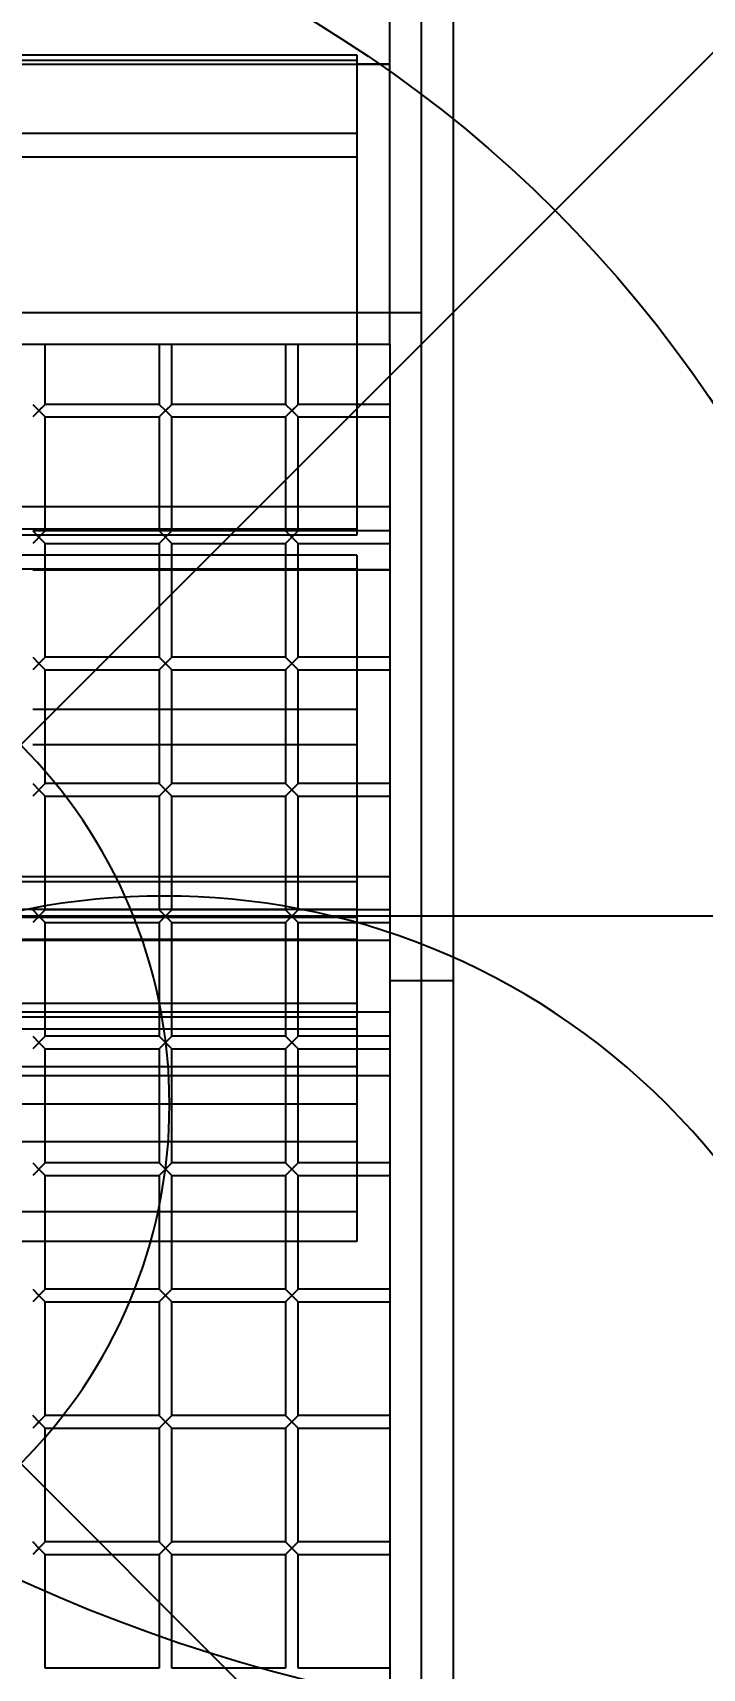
# Model space of a CAD drawing. Header units: centimetres. Extents: x 2452 to 16512, y -4226 to 6371.
# Drawn here: x 11677.31 to 11687.9, y 4762.16 to 4788.04 of the extents above; entities that cross this region are included whole.
import ezdxf

# ---------------------------------------------------------------- set-up
doc = ezdxf.new("R2010")
doc.units = ezdxf.units.CM
doc.header["$PDMODE"] = 67
doc.layers.get('0').update_dxf_attribs({"color": 252, "lineweight": 18})
doc.layers.add('C ANNOTATIONS-cotation', color=252, linetype='Continuous')
doc.layers.add('prlm-VMC', color=93, linetype='Continuous')
doc.styles.add('Eurostile', font='Eurosti.TTF')
doc.dimstyles.new('100é', dxfattribs={"dimtxt": 8.470801, "dimasz": 6.232178, "dimexe": 10, "dimexo": 25, "dimgap": 1, "dimtad": 1, "dimdec": 1, "dimtxsty": 'Eurostile', "dimblk": 'VW_SLASH', "dimblk1": 'VW_SLASH', "dimblk2": 'VW_SLASH', "dimcen": 0, "dimdle": 10, "dimazin": 0, "dimtfac": 1, "dimtdec": 1, "dimtix": 1, "dimtmove": 0, "dimatfit": 0, "dimldrblk": 'VW_FILLEDARROW', "dimfxl": 50.8, "dimfxlon": 1, "dimfrac": 2, "dimtolj": 1, "dimarcsym": 0})

# ---------------------------------------------------------------- blocks, each defined once
blk = doc.blocks.new('xi.d500')
at = {"layer": 'prlm-VMC'}
for p, q in [((0, 0), (0, 92.024)), ((-32.5, 59.524), (32.5, 59.524))]:
    blk.add_line(p, q, dxfattribs=at)
for centre, radius, start, end in [((0, 59.524), 25, 0, 180), ((0, 59.524), 22.5, 0, 180), ((0, 35.917), 26.607, 20.016, 159.984), ((0, 59.524), 25, 180, 0), ((-11.25, 59.524), 11.25, 180, 0), ((0, -22.303), 51.327, 60.8516, 119.1484)]:
    blk.add_arc(centre, radius, start, end, dxfattribs=at)
blk = doc.blocks.new('VW_SLASH')
at = {"linetype": 'ByBlock', "lineweight": -2}
blk.add_line((1.6046, 0), (-1, 0), dxfattribs=at)
at = {"lineweight": 20, "flags": 128}
blk.add_lwpolyline([(0.5004, 0.5004), (-0.5004, -0.5004)], dxfattribs=at)
blk = doc.blocks.new('*D344')
at = {"layer": 'C ANNOTATIONS-cotation', "color": 0, "linetype": 'Continuous', "lineweight": -2, "transparency": 16777216}
blk.add_line((11934.23, 4774.059), (11461.695, 4774.059), dxfattribs=at)
at = {"layer": 'Defpoints', "color": 0, "linetype": 'Continuous', "transparency": 16777216}
for p in [(11455.462, 4774.059), (11455.462, 4689.448), (11940.462, 4689.448)]:
    blk.add_point(p, dxfattribs=at)
at = {"layer": 'C ANNOTATIONS-cotation', "color": 0, "linetype": 'Continuous', "lineweight": -2, "transparency": 16777216, "xscale": 6.232177734375, "yscale": 6.232177734375, "zscale": 6.232177734375, "rotation": 180}
blk.add_blockref('VW_SLASH', (11455.462, 4774.059), dxfattribs=at)
at = {"layer": 'C ANNOTATIONS-cotation', "color": 0, "linetype": 'Continuous', "lineweight": -2, "transparency": 16777216, "xscale": 6.232177734375, "yscale": 6.232177734375, "zscale": 6.232177734375}
blk.add_blockref('VW_SLASH', (11940.462, 4774.059), dxfattribs=at)
at = {"layer": 'C ANNOTATIONS-cotation', "color": 0, "linetype": 'Continuous', "lineweight": 5, "transparency": 16777216, "insert": (11697.962, 4779.295), "char_height": 8.4708, "attachment_point": 5, "style": 'Eurostile'}
blk.add_mtext('\\A1;485', dxfattribs=at)
blk = doc.blocks.new('VW_FILLEDARROW')
at = {"linetype": 'Continuous'}
blk.add_hatch(color=250, dxfattribs=at).paths.add_polyline_path([(-1.6045, 0.4299), (0, 0), (-1.6045, -0.4299)])
at = {"flags": 128}
blk.add_lwpolyline([(-1.6045, 0.4299), (0, 0), (-1.6045, -0.4299)], close=True, dxfattribs=at)

msp = doc.modelspace()

# ---------------------------------------------------------------- linework, layer by layer
at = {"layer": 'prlm-VMC', "color": 0}
for p, q in [((11683.456, 4818.237), (11683.456, 4783.607)), ((11683.966, 4757.837), (11683.966, 4818.237)), ((11682.956, 4784.057), (11682.956, 4809.057)), ((11660.386, 4787.689), (11682.436, 4787.689)), ((11682.436, 4787.595), (11660.386, 4787.595)), ((11682.436, 4787.689), (11682.436, 4787.543)), ((11682.436, 4787.595), (11682.436, 4786.443)), ((11682.436, 4787.543), (11682.436, 4787.537)), ((11659.906, 4787.537), (11682.956, 4787.537)), ((11682.956, 4787.537), (11682.436, 4787.537)), ((11682.436, 4786.443), (11660.386, 4786.443)), ((11682.436, 4786.443), (11682.436, 4786.066)), ((11682.436, 4786.066), (11660.386, 4786.066)), ((11682.436, 4786.066), (11682.436, 4783.107)), ((11682.956, 4783.107), (11682.956, 4784.057)), ((11683.456, 4783.607), (11659.416, 4783.607)), ((11683.456, 4783.607), (11683.456, 4758.557)), ((11659.906, 4783.107), (11682.956, 4783.107)), ((11677.506, 4782.157), (11677.506, 4783.107)), ((11679.306, 4783.107), (11679.306, 4782.157)), ((11679.506, 4782.157), (11679.506, 4783.107)), ((11681.306, 4783.107), (11681.306, 4782.157)), ((11681.506, 4782.157), (11681.506, 4783.107)), ((11682.436, 4783.107), (11682.436, 4782.157)), ((11682.956, 4783.107), (11682.956, 4759.057)), ((11677.306, 4782.157), (11677.406, 4782.057)), ((11677.506, 4782.157), (11677.306, 4781.957)), ((11677.306, 4782.157), (11677.406, 4782.057)), ((11677.506, 4782.157), (11677.306, 4781.957)), ((11677.506, 4782.157), (11677.406, 4782.057)), ((11677.406, 4782.057), (11677.506, 4782.157)), ((11679.306, 4782.157), (11677.506, 4782.157)), ((11679.306, 4782.157), (11679.406, 4782.057)), ((11679.506, 4782.157), (11679.306, 4781.957)), ((11679.306, 4782.157), (11679.406, 4782.057)), ((11679.506, 4782.157), (11679.306, 4781.957)), ((11679.506, 4782.157), (11679.406, 4782.057)), ((11679.406, 4782.057), (11679.506, 4782.157)), ((11681.306, 4782.157), (11679.506, 4782.157)), ((11681.306, 4782.157), (11681.406, 4782.057)), ((11681.506, 4782.157), (11681.306, 4781.957)), ((11681.306, 4782.157), (11681.406, 4782.057)), ((11681.406, 4782.057), (11681.506, 4782.157)), ((11682.956, 4782.157), (11681.506, 4782.157)), ((11682.436, 4782.157), (11682.436, 4781.957)), ((11677.406, 4782.057), (11677.506, 4781.957)), ((11677.506, 4781.957), (11677.406, 4782.057)), ((11677.506, 4780.157), (11677.506, 4781.957)), ((11677.506, 4781.957), (11679.306, 4781.957)), ((11679.306, 4781.957), (11679.306, 4780.157)), ((11679.406, 4782.057), (11679.506, 4781.957)), ((11679.506, 4781.957), (11679.406, 4782.057)), ((11679.506, 4780.157), (11679.506, 4781.957)), ((11679.506, 4781.957), (11681.306, 4781.957)), ((11681.306, 4781.957), (11681.406, 4782.057)), ((11681.406, 4782.057), (11681.306, 4781.957)), ((11681.306, 4781.957), (11681.306, 4780.157)), ((11681.406, 4782.057), (11681.506, 4781.957)), ((11681.506, 4781.957), (11681.406, 4782.057)), ((11681.506, 4780.157), (11681.506, 4781.957)), ((11681.506, 4781.957), (11682.956, 4781.957)), ((11682.436, 4781.957), (11682.436, 4780.159)), ((11682.956, 4780.537), (11659.906, 4780.537)), ((11682.436, 4780.537), (11660.386, 4780.537)), ((11682.436, 4780.537), (11660.386, 4780.537)), ((11682.956, 4780.537), (11682.436, 4780.537)), ((11682.956, 4780.537), (11682.956, 4780.537)), ((11682.436, 4780.183), (11660.386, 4780.183)), ((11682.436, 4780.089), (11660.386, 4780.089)), ((11677.306, 4780.159), (11677.506, 4780.159)), ((11677.506, 4780.157), (11677.306, 4779.957)), ((11677.306, 4780.157), (11677.406, 4780.057)), ((11677.306, 4780.157), (11677.406, 4780.057)), ((11677.506, 4780.157), (11677.306, 4779.957)), ((11677.506, 4780.157), (11677.406, 4780.057)), ((11677.406, 4780.057), (11677.506, 4780.157)), ((11677.406, 4780.057), (11677.506, 4779.957)), ((11677.506, 4779.957), (11677.406, 4780.057)), ((11677.506, 4780.159), (11679.306, 4780.159)), ((11679.306, 4780.157), (11677.506, 4780.157)), ((11679.306, 4780.159), (11679.506, 4780.159)), ((11679.506, 4780.157), (11679.306, 4779.957)), ((11679.306, 4780.157), (11679.406, 4780.057)), ((11679.306, 4780.157), (11679.406, 4780.057)), ((11679.506, 4780.157), (11679.306, 4779.957)), ((11679.506, 4780.157), (11679.406, 4780.057)), ((11679.406, 4780.057), (11679.506, 4780.157)), ((11679.406, 4780.057), (11679.506, 4779.957)), ((11679.506, 4779.957), (11679.406, 4780.057)), ((11679.506, 4780.159), (11681.306, 4780.159)), ((11681.306, 4780.157), (11679.506, 4780.157)), ((11681.306, 4780.159), (11681.506, 4780.159)), ((11681.506, 4780.157), (11681.306, 4779.957)), ((11681.306, 4780.157), (11681.406, 4780.057)), ((11681.306, 4780.157), (11681.406, 4780.057)), ((11681.306, 4779.957), (11681.406, 4780.057)), ((11681.406, 4780.057), (11681.306, 4779.957)), ((11681.406, 4780.057), (11681.506, 4780.157)), ((11681.406, 4780.057), (11681.506, 4779.957)), ((11681.506, 4779.957), (11681.406, 4780.057)), ((11681.506, 4780.159), (11682.436, 4780.159)), ((11682.956, 4780.157), (11681.506, 4780.157)), ((11682.436, 4780.159), (11682.436, 4780.089)), ((11677.506, 4778.157), (11677.506, 4779.957)), ((11677.506, 4779.957), (11679.306, 4779.957)), ((11679.306, 4779.957), (11679.306, 4778.157)), ((11679.506, 4778.157), (11679.506, 4779.957)), ((11679.506, 4779.957), (11681.306, 4779.957)), ((11681.306, 4779.957), (11681.306, 4778.157)), ((11681.506, 4778.157), (11681.506, 4779.957)), ((11681.506, 4779.957), (11682.956, 4779.957)), ((11682.436, 4779.771), (11660.386, 4779.771)), ((11660.386, 4779.556), (11682.436, 4779.556)), ((11677.306, 4779.537), (11677.506, 4779.537)), ((11677.506, 4779.537), (11679.306, 4779.537)), ((11679.306, 4779.537), (11679.506, 4779.537)), ((11679.506, 4779.537), (11681.306, 4779.537)), ((11681.306, 4779.537), (11681.506, 4779.537)), ((11681.506, 4779.537), (11682.956, 4779.537)), ((11682.436, 4779.771), (11682.436, 4779.537)), ((11682.436, 4779.537), (11682.436, 4778.157)), ((11682.956, 4779.537), (11682.436, 4779.537)), ((11682.956, 4779.537), (11682.956, 4779.537)), ((11682.956, 4779.537), (11682.956, 4779.537)), ((11677.506, 4778.157), (11677.306, 4777.957)), ((11677.306, 4778.157), (11677.406, 4778.057)), ((11677.306, 4778.157), (11677.406, 4778.057)), ((11677.506, 4778.157), (11677.306, 4777.957)), ((11677.506, 4778.157), (11677.406, 4778.057)), ((11677.406, 4778.057), (11677.506, 4778.157)), ((11677.406, 4778.057), (11677.506, 4777.957)), ((11677.506, 4777.957), (11677.406, 4778.057)), ((11679.306, 4778.157), (11677.506, 4778.157)), ((11679.506, 4778.157), (11679.306, 4777.957)), ((11679.306, 4778.157), (11679.406, 4778.057)), ((11679.306, 4778.157), (11679.406, 4778.057)), ((11679.506, 4778.157), (11679.306, 4777.957)), ((11679.506, 4778.157), (11679.406, 4778.057)), ((11679.406, 4778.057), (11679.506, 4778.157)), ((11679.406, 4778.057), (11679.506, 4777.957)), ((11679.506, 4777.957), (11679.406, 4778.057)), ((11681.306, 4778.157), (11679.506, 4778.157)), ((11681.506, 4778.157), (11681.306, 4777.957)), ((11681.306, 4778.157), (11681.406, 4778.057)), ((11681.306, 4778.157), (11681.406, 4778.057)), ((11681.306, 4777.957), (11681.406, 4778.057)), ((11681.406, 4778.057), (11681.306, 4777.957)), ((11681.406, 4778.057), (11681.506, 4778.157)), ((11681.406, 4778.057), (11681.506, 4777.957)), ((11681.506, 4777.957), (11681.406, 4778.057)), ((11682.956, 4778.157), (11681.506, 4778.157)), ((11682.436, 4778.157), (11682.436, 4777.957)), ((11677.506, 4776.349), (11677.506, 4777.957)), ((11677.506, 4777.957), (11679.306, 4777.957)), ((11679.306, 4777.957), (11679.306, 4776.157)), ((11679.506, 4776.157), (11679.506, 4777.957)), ((11679.506, 4777.957), (11681.306, 4777.957)), ((11681.306, 4777.957), (11681.306, 4776.157)), ((11681.506, 4776.157), (11681.506, 4777.957)), ((11681.506, 4777.957), (11682.956, 4777.957)), ((11682.436, 4777.957), (11682.436, 4777.328)), ((11677.506, 4777.328), (11677.306, 4777.328)), ((11679.306, 4777.328), (11677.506, 4777.328)), ((11679.506, 4777.328), (11679.306, 4777.328)), ((11681.306, 4777.328), (11679.506, 4777.328)), ((11681.506, 4777.328), (11681.306, 4777.328)), ((11682.436, 4777.328), (11681.506, 4777.328)), ((11682.436, 4777.328), (11682.436, 4776.768)), ((11677.506, 4776.768), (11677.306, 4776.768)), ((11679.306, 4776.768), (11677.506, 4776.768)), ((11679.506, 4776.768), (11679.306, 4776.768)), ((11681.306, 4776.768), (11679.506, 4776.768)), ((11681.506, 4776.768), (11681.306, 4776.768)), ((11682.436, 4776.768), (11681.506, 4776.768)), ((11682.436, 4776.768), (11682.436, 4776.157)), ((11677.506, 4776.157), (11677.306, 4775.957)), ((11677.306, 4776.157), (11677.406, 4776.057)), ((11677.306, 4776.157), (11677.406, 4776.057)), ((11677.506, 4776.157), (11677.306, 4775.957)), ((11677.506, 4776.157), (11677.406, 4776.057)), ((11677.406, 4776.057), (11677.506, 4776.157)), ((11677.506, 4776.157), (11677.506, 4776.349)), ((11677.667, 4776.157), (11677.506, 4776.157)), ((11679.306, 4776.157), (11677.667, 4776.157)), ((11679.506, 4776.157), (11679.306, 4775.957)), ((11679.306, 4776.157), (11679.406, 4776.057)), ((11679.306, 4776.157), (11679.406, 4776.057)), ((11679.506, 4776.157), (11679.306, 4775.957)), ((11679.506, 4776.157), (11679.406, 4776.057)), ((11679.406, 4776.057), (11679.506, 4776.157)), ((11681.306, 4776.157), (11679.506, 4776.157)), ((11681.506, 4776.157), (11681.306, 4775.957)), ((11681.306, 4776.157), (11681.406, 4776.057)), ((11681.306, 4776.157), (11681.406, 4776.057)), ((11681.406, 4776.057), (11681.506, 4776.157)), ((11682.956, 4776.157), (11681.506, 4776.157)), ((11682.436, 4776.157), (11682.436, 4775.957)), ((11677.406, 4776.057), (11677.506, 4775.957)), ((11677.506, 4775.957), (11677.406, 4776.057)), ((11677.506, 4774.157), (11677.506, 4775.957)), ((11677.506, 4775.957), (11677.825, 4775.957)), ((11677.825, 4775.957), (11679.306, 4775.957)), ((11679.306, 4775.957), (11679.306, 4774.157)), ((11679.406, 4776.057), (11679.506, 4775.957)), ((11679.506, 4775.957), (11679.406, 4776.057)), ((11679.506, 4774.157), (11679.506, 4775.957)), ((11679.506, 4775.957), (11681.306, 4775.957)), ((11681.306, 4775.957), (11681.406, 4776.057)), ((11681.406, 4776.057), (11681.306, 4775.957)), ((11681.306, 4775.957), (11681.306, 4774.157)), ((11681.406, 4776.057), (11681.506, 4775.957)), ((11681.506, 4775.957), (11681.406, 4776.057)), ((11681.506, 4774.157), (11681.506, 4775.957)), ((11681.506, 4775.957), (11682.956, 4775.957)), ((11682.436, 4775.957), (11682.436, 4774.157)), ((11682.956, 4774.681), (11659.906, 4774.681)), ((11682.436, 4774.681), (11660.386, 4774.681)), ((11682.436, 4774.604), (11660.386, 4774.604)), ((11682.956, 4774.681), (11682.436, 4774.681)), ((11682.956, 4774.681), (11682.956, 4774.681)), ((11682.436, 4774.162), (11660.386, 4774.162)), ((11677.506, 4774.157), (11677.306, 4773.957)), ((11677.306, 4774.157), (11677.406, 4774.057)), ((11677.306, 4774.157), (11677.406, 4774.057)), ((11677.506, 4774.157), (11677.306, 4773.957)), ((11677.506, 4774.157), (11677.406, 4774.057)), ((11677.406, 4774.057), (11677.506, 4774.157)), ((11678.86, 4774.157), (11677.506, 4774.157)), ((11679.306, 4774.157), (11678.86, 4774.157)), ((11679.506, 4774.157), (11679.306, 4773.957)), ((11679.306, 4774.157), (11679.406, 4774.057)), ((11679.306, 4774.157), (11679.406, 4774.057)), ((11679.506, 4774.157), (11679.306, 4773.957)), ((11679.506, 4774.157), (11679.406, 4774.057)), ((11679.406, 4774.057), (11679.506, 4774.157)), ((11681.306, 4774.157), (11679.506, 4774.157)), ((11681.506, 4774.157), (11681.306, 4773.957)), ((11681.306, 4774.157), (11681.406, 4774.057)), ((11681.306, 4774.157), (11681.406, 4774.057)), ((11681.506, 4774.157), (11681.306, 4773.957)), ((11681.506, 4774.157), (11681.406, 4774.057)), ((11681.406, 4774.057), (11681.506, 4774.157)), ((11682.956, 4774.157), (11681.506, 4774.157)), ((11682.436, 4774.162), (11682.436, 4774.162)), ((11682.436, 4774.162), (11682.436, 4774.162)), ((11682.436, 4774.157), (11682.436, 4774.044)), ((11660.386, 4774.044), (11682.436, 4774.044)), ((11677.406, 4774.057), (11677.506, 4773.957)), ((11677.506, 4773.957), (11677.406, 4774.057)), ((11677.506, 4772.157), (11677.506, 4773.957)), ((11677.506, 4773.957), (11678.94, 4773.957)), ((11678.94, 4773.957), (11679.306, 4773.957)), ((11679.306, 4773.957), (11679.306, 4772.703)), ((11679.406, 4774.057), (11679.506, 4773.957)), ((11679.506, 4773.957), (11679.406, 4774.057)), ((11679.506, 4772.157), (11679.506, 4773.957)), ((11679.506, 4773.957), (11681.306, 4773.957)), ((11681.306, 4773.957), (11681.306, 4772.157)), ((11681.406, 4774.057), (11681.506, 4773.957)), ((11681.506, 4773.957), (11681.406, 4774.057)), ((11681.506, 4772.157), (11681.506, 4773.957)), ((11681.506, 4773.957), (11682.956, 4773.957)), ((11682.436, 4774.044), (11682.436, 4773.681)), ((11660.386, 4773.696), (11682.436, 4773.696)), ((11660.386, 4773.681), (11682.436, 4773.681)), ((11663.823, 4773.681), (11679.04, 4773.681)), ((11679.04, 4773.681), (11679.306, 4773.681)), ((11679.306, 4773.681), (11679.506, 4773.681)), ((11679.506, 4773.681), (11681.306, 4773.681)), ((11681.306, 4773.681), (11681.506, 4773.681)), ((11681.506, 4773.681), (11682.956, 4773.681)), ((11682.436, 4773.681), (11682.436, 4772.537)), ((11682.436, 4773.681), (11682.956, 4773.681)), ((11682.956, 4773.681), (11682.956, 4773.681)), ((11682.956, 4773.681), (11682.956, 4773.681)), ((11683.966, 4773.037), (11682.956, 4773.037)), ((11682.436, 4772.676), (11660.386, 4772.676)), ((11679.506, 4772.537), (11663.524, 4772.537)), ((11679.306, 4772.703), (11679.306, 4772.157)), ((11681.306, 4772.537), (11679.506, 4772.537)), ((11681.506, 4772.537), (11681.306, 4772.537)), ((11682.956, 4772.537), (11681.506, 4772.537)), ((11682.436, 4772.676), (11682.436, 4772.676)), ((11682.436, 4772.537), (11682.436, 4772.271)), ((11682.956, 4772.537), (11682.956, 4772.537)), ((11682.436, 4772.461), (11660.386, 4772.461)), ((11679.506, 4772.271), (11663.306, 4772.271)), ((11677.506, 4772.157), (11677.306, 4771.957)), ((11677.306, 4772.157), (11677.406, 4772.057)), ((11677.306, 4772.157), (11677.406, 4772.057)), ((11677.506, 4772.157), (11677.306, 4771.957)), ((11677.506, 4772.157), (11677.406, 4772.057)), ((11677.406, 4772.057), (11677.506, 4772.157)), ((11677.406, 4772.057), (11677.506, 4771.957)), ((11677.506, 4771.957), (11677.406, 4772.057)), ((11679.306, 4772.157), (11677.506, 4772.157)), ((11679.506, 4772.157), (11679.306, 4771.957)), ((11679.306, 4772.157), (11679.406, 4772.057)), ((11679.306, 4772.157), (11679.406, 4772.057)), ((11679.506, 4772.157), (11679.306, 4771.957)), ((11679.506, 4772.157), (11679.406, 4772.057)), ((11679.406, 4772.057), (11679.412, 4772.062)), ((11679.406, 4772.057), (11679.506, 4771.957)), ((11679.413, 4772.051), (11679.406, 4772.057)), ((11679.506, 4772.157), (11679.412, 4772.062)), ((11679.506, 4771.957), (11679.413, 4772.051)), ((11681.306, 4772.271), (11679.506, 4772.271)), ((11681.306, 4772.157), (11679.506, 4772.157)), ((11681.506, 4772.271), (11681.306, 4772.271)), ((11681.506, 4772.157), (11681.306, 4771.957)), ((11681.306, 4772.157), (11681.406, 4772.057)), ((11681.306, 4772.157), (11681.406, 4772.057)), ((11681.506, 4772.157), (11681.306, 4771.957)), ((11681.506, 4772.157), (11681.406, 4772.057)), ((11681.406, 4772.057), (11681.506, 4772.157)), ((11681.406, 4772.057), (11681.506, 4771.957)), ((11681.506, 4771.957), (11681.406, 4772.057)), ((11682.436, 4772.271), (11681.506, 4772.271)), ((11682.956, 4772.157), (11681.506, 4772.157)), ((11682.436, 4772.271), (11682.436, 4772.157)), ((11682.436, 4772.157), (11682.436, 4771.957)), ((11677.506, 4770.157), (11677.506, 4771.957)), ((11677.506, 4771.957), (11679.306, 4771.957)), ((11679.306, 4771.957), (11679.306, 4770.157)), ((11679.506, 4770.157), (11679.506, 4771.957)), ((11679.506, 4771.957), (11681.306, 4771.957)), ((11681.306, 4771.957), (11681.306, 4770.157)), ((11681.506, 4770.157), (11681.506, 4771.957)), ((11681.506, 4771.957), (11682.956, 4771.957)), ((11682.436, 4771.957), (11682.436, 4771.082)), ((11660.386, 4771.678), (11682.436, 4771.678)), ((11660.386, 4771.537), (11682.436, 4771.537)), ((11682.436, 4771.537), (11682.956, 4771.537)), ((11682.956, 4771.537), (11682.956, 4771.537)), ((11679.506, 4771.082), (11663.306, 4771.082)), ((11681.306, 4771.082), (11679.506, 4771.082)), ((11681.506, 4771.082), (11681.306, 4771.082)), ((11682.436, 4771.082), (11681.506, 4771.082)), ((11682.436, 4771.082), (11682.436, 4770.489)), ((11679.506, 4770.489), (11663.306, 4770.489)), ((11681.306, 4770.489), (11679.506, 4770.489)), ((11681.506, 4770.489), (11681.306, 4770.489)), ((11682.436, 4770.489), (11681.506, 4770.489)), ((11682.436, 4770.489), (11682.436, 4770.157)), ((11677.506, 4770.157), (11677.306, 4769.957)), ((11677.306, 4770.157), (11677.406, 4770.057)), ((11677.306, 4770.157), (11677.406, 4770.057)), ((11677.506, 4770.157), (11677.306, 4769.957)), ((11677.506, 4770.157), (11677.406, 4770.057)), ((11677.406, 4770.057), (11677.506, 4770.157)), ((11677.406, 4770.057), (11677.506, 4769.957)), ((11677.506, 4769.957), (11677.406, 4770.057)), ((11679.306, 4770.157), (11677.506, 4770.157)), ((11677.506, 4768.157), (11677.506, 4769.957)), ((11677.506, 4769.957), (11679.306, 4769.957)), ((11679.506, 4770.157), (11679.306, 4769.957)), ((11679.306, 4770.157), (11679.406, 4770.057)), ((11679.306, 4770.157), (11679.406, 4770.057)), ((11679.506, 4770.157), (11679.306, 4769.957)), ((11679.306, 4769.957), (11679.306, 4769.462)), ((11679.506, 4770.157), (11679.406, 4770.057)), ((11679.406, 4770.057), (11679.506, 4770.157)), ((11679.506, 4770.157), (11679.406, 4770.057)), ((11679.406, 4770.057), (11679.506, 4769.957)), ((11679.506, 4769.957), (11679.406, 4770.057)), ((11681.306, 4770.157), (11679.506, 4770.157)), ((11679.506, 4768.157), (11679.506, 4769.957)), ((11679.506, 4769.957), (11681.306, 4769.957)), ((11681.506, 4770.157), (11681.306, 4769.957)), ((11681.306, 4770.157), (11681.406, 4770.057)), ((11681.306, 4770.157), (11681.406, 4770.057)), ((11681.506, 4770.157), (11681.306, 4769.957)), ((11681.306, 4769.957), (11681.306, 4768.157)), ((11681.506, 4770.157), (11681.406, 4770.057)), ((11681.406, 4770.057), (11681.506, 4770.157)), ((11681.406, 4770.057), (11681.506, 4769.957)), ((11681.506, 4769.957), (11681.406, 4770.057)), ((11682.956, 4770.157), (11681.506, 4770.157)), ((11681.506, 4768.157), (11681.506, 4769.957)), ((11681.506, 4769.957), (11682.956, 4769.957)), ((11682.436, 4770.157), (11682.436, 4769.957)), ((11682.436, 4769.957), (11682.436, 4769.379)), ((11679.306, 4769.462), (11679.306, 4768.157)), ((11679.289, 4769.379), (11663.574, 4769.379)), ((11679.306, 4769.379), (11679.289, 4769.379)), ((11679.506, 4769.379), (11679.306, 4769.379)), ((11681.306, 4769.379), (11679.506, 4769.379)), ((11681.506, 4769.379), (11681.306, 4769.379)), ((11682.436, 4769.379), (11681.506, 4769.379)), ((11682.436, 4769.379), (11682.436, 4768.913)), ((11679.173, 4768.913), (11663.69, 4768.913)), ((11679.306, 4768.913), (11679.173, 4768.913)), ((11679.506, 4768.913), (11679.306, 4768.913)), ((11681.306, 4768.913), (11679.506, 4768.913)), ((11681.506, 4768.913), (11681.306, 4768.913)), ((11682.436, 4768.913), (11681.506, 4768.913)), ((11677.506, 4768.157), (11677.306, 4767.957)), ((11677.306, 4768.157), (11677.406, 4768.057)), ((11677.306, 4768.157), (11677.406, 4768.057)), ((11677.506, 4768.157), (11677.306, 4767.957)), ((11677.506, 4768.157), (11677.406, 4768.057)), ((11677.406, 4768.057), (11677.506, 4768.157)), ((11678.921, 4768.157), (11677.506, 4768.157)), ((11679.306, 4768.157), (11678.921, 4768.157)), ((11679.506, 4768.157), (11679.306, 4767.957)), ((11679.306, 4768.157), (11679.406, 4768.057)), ((11679.306, 4768.157), (11679.406, 4768.057)), ((11679.506, 4768.157), (11679.306, 4767.957)), ((11679.506, 4768.157), (11679.406, 4768.057)), ((11679.406, 4768.057), (11679.506, 4768.157)), ((11681.306, 4768.157), (11679.506, 4768.157)), ((11681.506, 4768.157), (11681.306, 4767.957)), ((11681.306, 4768.157), (11681.406, 4768.057)), ((11681.306, 4768.157), (11681.406, 4768.057)), ((11681.506, 4768.157), (11681.306, 4767.957)), ((11681.506, 4768.157), (11681.406, 4768.057)), ((11681.406, 4768.057), (11681.506, 4768.157)), ((11682.956, 4768.157), (11681.506, 4768.157)), ((11677.406, 4768.057), (11677.506, 4767.957)), ((11677.506, 4767.957), (11677.406, 4768.057)), ((11677.506, 4766.157), (11677.506, 4767.957)), ((11677.506, 4767.957), (11678.839, 4767.957)), ((11678.839, 4767.957), (11679.306, 4767.957)), ((11679.306, 4767.957), (11679.306, 4766.157)), ((11679.406, 4768.057), (11679.506, 4767.957)), ((11679.506, 4767.957), (11679.406, 4768.057)), ((11679.506, 4766.157), (11679.506, 4767.957)), ((11679.506, 4767.957), (11681.306, 4767.957)), ((11681.306, 4767.957), (11681.306, 4766.157)), ((11681.406, 4768.057), (11681.506, 4767.957)), ((11681.506, 4767.957), (11681.406, 4768.057)), ((11681.506, 4766.157), (11681.506, 4767.957)), ((11681.506, 4767.957), (11682.956, 4767.957)), ((11677.506, 4766.157), (11677.306, 4765.957)), ((11677.406, 4766.057), (11677.306, 4766.157)), ((11677.306, 4766.157), (11677.406, 4766.057)), ((11677.406, 4766.057), (11677.506, 4766.157)), ((11677.786, 4766.157), (11677.506, 4766.157)), ((11679.306, 4766.157), (11677.786, 4766.157)), ((11679.506, 4766.157), (11679.306, 4765.957)), ((11679.406, 4766.057), (11679.306, 4766.157)), ((11679.306, 4766.157), (11679.406, 4766.057)), ((11679.406, 4766.057), (11679.506, 4766.157)), ((11681.306, 4766.157), (11679.506, 4766.157)), ((11681.506, 4766.157), (11681.306, 4765.957)), ((11681.406, 4766.057), (11681.306, 4766.157)), ((11681.306, 4766.157), (11681.406, 4766.057)), ((11681.406, 4766.057), (11681.506, 4766.157)), ((11682.956, 4766.157), (11681.506, 4766.157)), ((11677.406, 4766.057), (11677.306, 4765.957)), ((11677.406, 4766.057), (11677.306, 4765.957)), ((11677.406, 4766.057), (11677.506, 4765.957)), ((11677.406, 4766.057), (11677.506, 4765.957)), ((11677.506, 4765.816), (11677.506, 4765.957)), ((11677.506, 4765.957), (11677.626, 4765.957)), ((11677.506, 4764.157), (11677.506, 4765.816)), ((11677.626, 4765.957), (11679.306, 4765.957)), ((11679.406, 4766.057), (11679.306, 4765.957)), ((11679.406, 4766.057), (11679.306, 4765.957)), ((11679.306, 4765.957), (11679.306, 4764.157)), ((11679.406, 4766.057), (11679.506, 4765.957)), ((11679.406, 4766.057), (11679.506, 4765.957)), ((11679.506, 4764.157), (11679.506, 4765.957)), ((11679.506, 4765.957), (11681.306, 4765.957)), ((11681.406, 4766.057), (11681.306, 4765.957)), ((11681.406, 4766.057), (11681.306, 4765.957)), ((11681.306, 4765.957), (11681.306, 4764.157)), ((11681.406, 4766.057), (11681.506, 4765.957)), ((11681.406, 4766.057), (11681.506, 4765.957)), ((11681.506, 4764.157), (11681.506, 4765.957)), ((11681.506, 4765.957), (11682.956, 4765.957)), ((11677.506, 4764.157), (11677.306, 4763.957)), ((11677.406, 4764.057), (11677.306, 4764.157)), ((11677.306, 4764.157), (11677.406, 4764.057)), ((11677.406, 4764.057), (11677.306, 4763.957)), ((11677.406, 4764.057), (11677.306, 4763.957)), ((11677.406, 4764.057), (11677.506, 4764.157)), ((11677.406, 4764.057), (11677.506, 4763.957)), ((11677.406, 4764.057), (11677.506, 4763.957)), ((11679.306, 4764.157), (11677.506, 4764.157)), ((11679.506, 4764.157), (11679.306, 4763.957)), ((11679.406, 4764.057), (11679.306, 4764.157)), ((11679.306, 4764.157), (11679.406, 4764.057)), ((11679.406, 4764.057), (11679.306, 4763.957)), ((11679.406, 4764.057), (11679.306, 4763.957)), ((11679.406, 4764.057), (11679.506, 4764.157)), ((11679.406, 4764.057), (11679.506, 4763.957)), ((11679.406, 4764.057), (11679.506, 4763.957)), ((11681.306, 4764.157), (11679.506, 4764.157)), ((11681.506, 4764.157), (11681.306, 4763.957)), ((11681.406, 4764.057), (11681.306, 4764.157)), ((11681.306, 4764.157), (11681.406, 4764.057)), ((11681.406, 4764.057), (11681.306, 4763.957)), ((11681.406, 4764.057), (11681.306, 4763.957)), ((11681.406, 4764.057), (11681.506, 4764.157)), ((11681.406, 4764.057), (11681.506, 4763.957)), ((11681.406, 4764.057), (11681.506, 4763.957)), ((11682.956, 4764.157), (11681.506, 4764.157)), ((11677.506, 4762.157), (11677.506, 4763.957)), ((11677.506, 4763.957), (11679.306, 4763.957)), ((11679.306, 4763.957), (11679.306, 4762.157)), ((11679.506, 4762.157), (11679.506, 4763.957)), ((11679.506, 4763.957), (11681.306, 4763.957)), ((11681.306, 4763.957), (11681.306, 4762.157)), ((11681.506, 4762.157), (11681.506, 4763.957)), ((11681.506, 4763.957), (11682.956, 4763.957)), ((11679.306, 4762.157), (11677.506, 4762.157)), ((11681.306, 4762.157), (11679.506, 4762.157)), ((11682.956, 4762.157), (11681.506, 4762.157))]:
    msp.add_line(p, q, dxfattribs=at)
msp.add_circle((11671.431, 4771.082), 20, dxfattribs=at)
for start, end in [(0, 180), (180, 0)]:
    msp.add_arc((11671.431, 4771.082), 8.04, start, end, dxfattribs=at)

# ---------------------------------------------------------------- block references
at = {"layer": 'prlm-VMC', "rotation": 134.9999999999959}
msp.add_blockref('xi.d500', (11713.521, 4813.172), dxfattribs=at)

# ---------------------------------------------------------------- dimensions: what is measured, and where the dimension line sits
at = {"layer": 'C ANNOTATIONS-cotation', "color": 7, "linetype": 'Continuous', "lineweight": 5}
dim = msp.add_linear_dim(base=(11455.462, 4774.059), p1=(11940.462, 4689.448), p2=(11455.462, 4689.448), dimstyle='100é', override={"dimtxt": 8.470801, "dimdec": 0, "dimpost": '<>', "dimtxsty": 'Eurostile', "dimse1": 1, "dimse2": 1, "dimtmove": 2}, dxfattribs=at)
dim.commit()
dim.dimension.update_dxf_attribs({"geometry": '*D344', "text_midpoint": (11697.962, 4779.295)})

doc.saveas('drawing.dxf')
